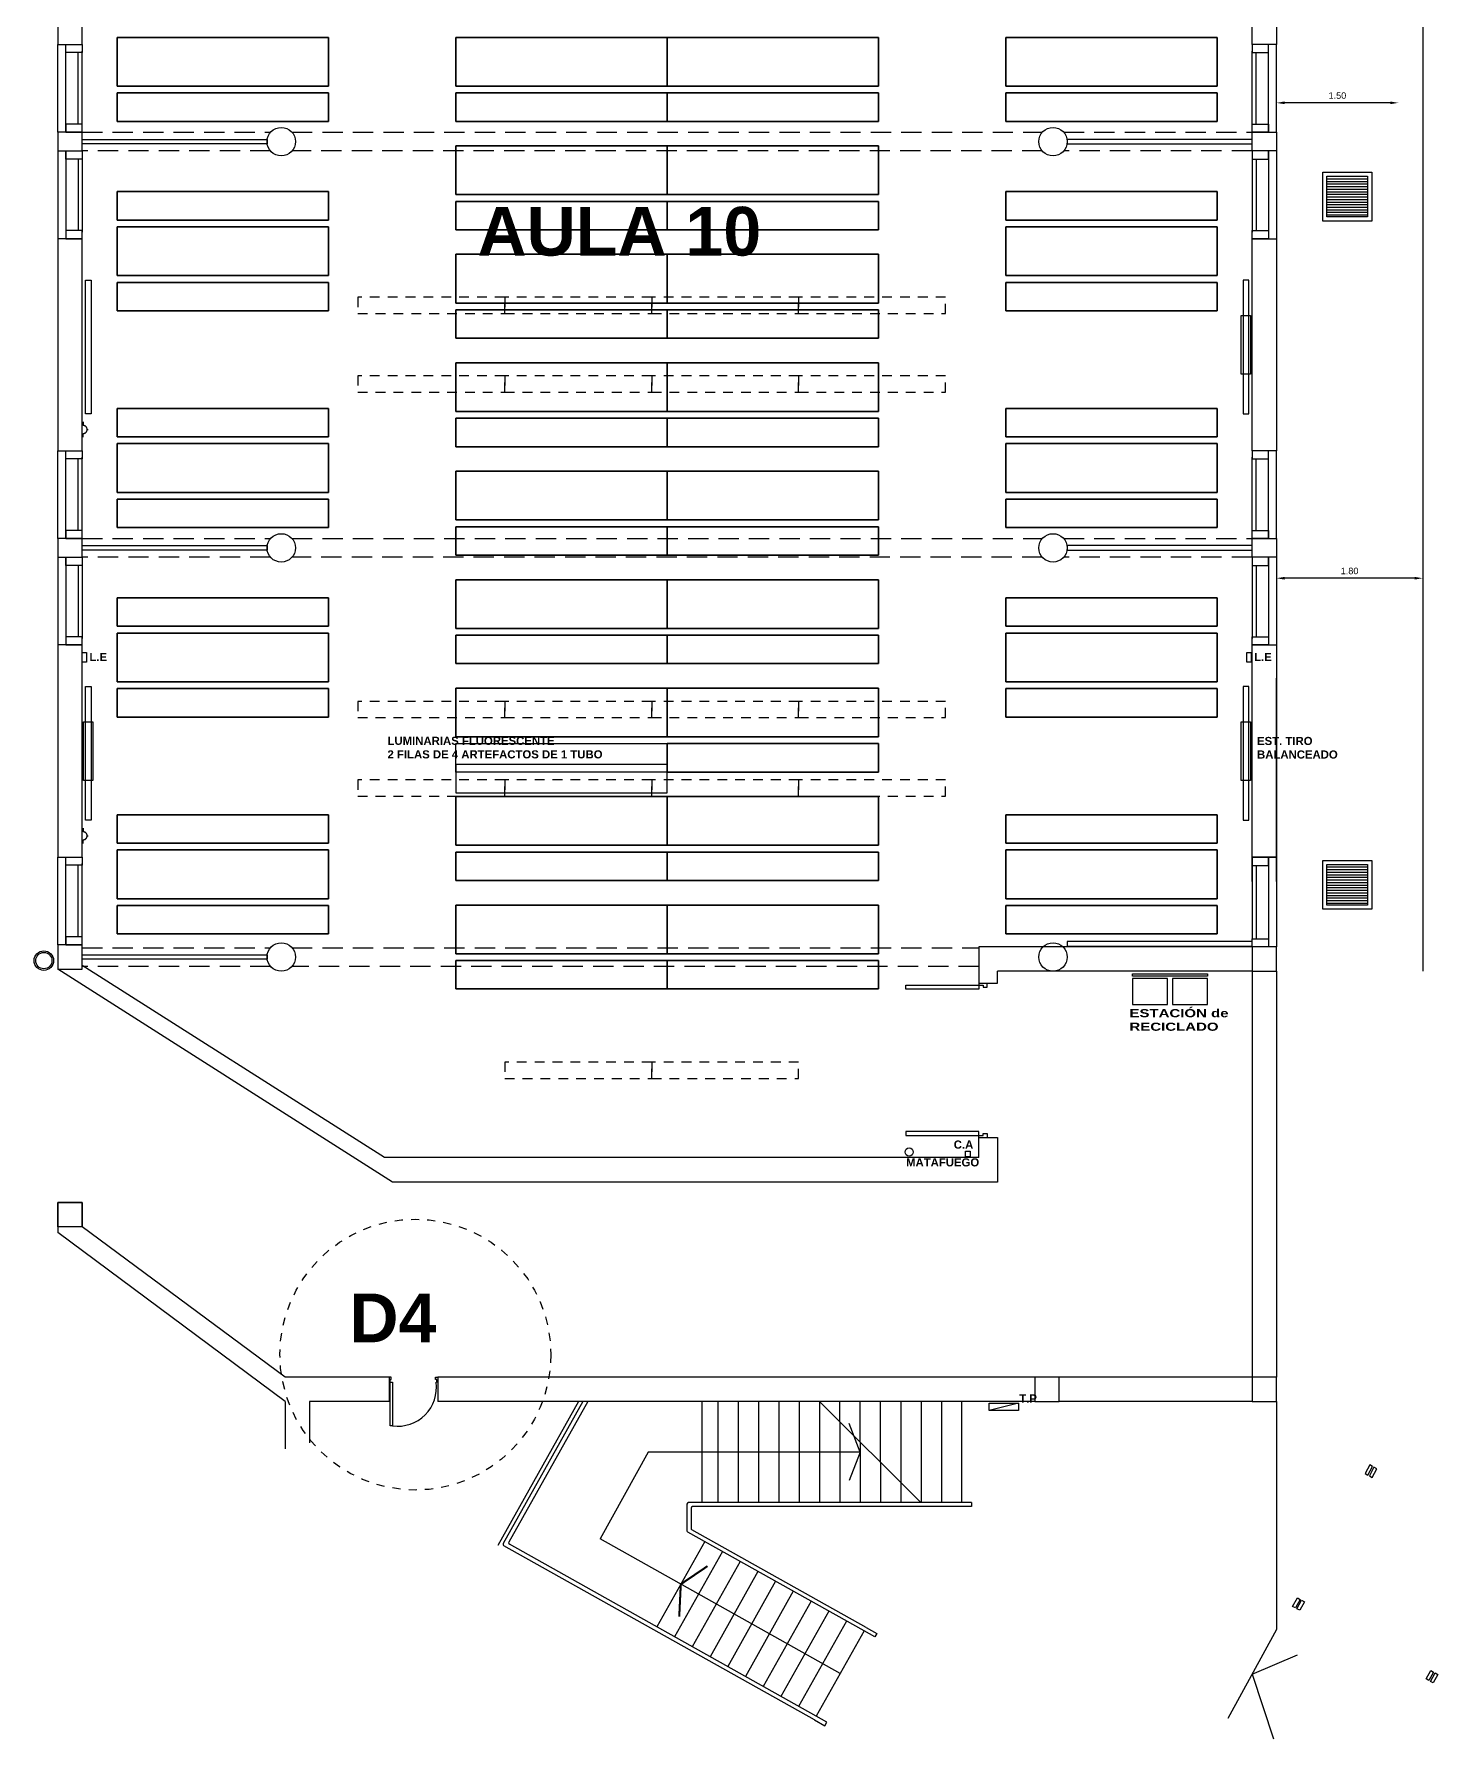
# Model space of a CAD drawing. Header units: millimetres. Extents: x 1842.4 to 1859.6, y 982.4 to 1014.6.
# Drawn here: x 1842.36 to 1859.64, y 982.37 to 1003.35 of the extents above; entities that cross this region are included whole.
import ezdxf

# ---------------------------------------------------------------- set-up
doc = ezdxf.new("R2010")
doc.units = ezdxf.units.MM
doc.linetypes.add('ACAD_ISO02W100', pattern=[15, 12, -3])
doc.linetypes.add('DASHED', pattern=[0.75, 0.5, -0.25])
for name, color, linetype in [('01', 1, 'Continuous'), ('1', 1, 'Continuous'), ('A-CARPINTERIAS PUERTAS', 2, 'Continuous'), ('A-CARPINTERIAS VENTANAS', 2, 'Continuous'), ('A-ESCALERAS', 6, 'Continuous'), ('A-MUROS', 5, 'Continuous'), ('A-PROYECCION', 3, 'DASHED'), ('BLOQUES', 1, 'Continuous'), ('dib - muro vista2', 2, 'Continuous'), ('dib - texto', 2, 'Continuous'), ('dib-carp vista 1', 1, 'Continuous'), ('dib-columnas', 6, 'Continuous'), ('dib-revoque', 14, 'Continuous'), ('E-COLUMNAS CILINDRICAS', 6, 'Continuous'), ('ESTRUCTURA', 6, 'Continuous'), ('ESTUFAS', 50, 'Continuous'), ('iluminacion LED', 10, 'Continuous'), ('IN dib', 1, 'Continuous'), ('LUZ EMERGENCIA', 2, 'Continuous'), ('matafuegos', 1, 'Continuous'), ('mobiliario aulas', 7, 'Continuous'), ('MUROS', 4, 'Continuous'), ('SOLADOS EXTERIORES', 8, 'Continuous'), ('T-LOCALES', 7, 'Continuous'), ('TABLERO PRINCIPAL', 1, 'Continuous'), ('tomas', 10, 'Continuous'), ('VISTA', 1, 'Continuous'), ('VISTA2', 2, 'Continuous')]:
    doc.layers.add(name, color=color, linetype=linetype)
doc.layers.add('SUPERFICIES', color=6, linetype='Continuous', plot=False)
doc.styles.add('ARIAL', font='swisseb.ttf', dxfattribs={"width": 1.32})
doc.styles.add('STYLE1', font='swisseb.ttf', dxfattribs={"width": 1.32})
doc.styles.add('STYLE2', font='arial.ttf')
doc.dimstyles.new('COTAS2', dxfattribs={"dimtxt": 0.2, "dimasz": 0.25, "dimexe": 0.2, "dimexo": 0.2, "dimgap": 0.12, "dimtad": 1, "dimzin": 0, "dimdsep": 46, "dimtxsty": 'STYLE2', "dimcen": 2.5, "dimse1": 1, "dimse2": 1, "dimclrd": 1, "dimclre": 1, "dimclrt": 2, "dimadec": 0, "dimazin": 0, "dimtfac": 1, "dimtdec": 4, "dimtofl": 0, "dimtmove": 1, "dimatfit": 3, "dimfxl": 1, "dimtolj": 1, "dimtzin": 0, "dimarcsym": 0})

# ---------------------------------------------------------------- blocks, each defined once
blk = doc.blocks.new('P90DOBLE')
at = {"color": 2}
for points in [[(-0.00254, 0.04826), (-0.00254, 0.04764), (-0.00127, 0.04764), (-0.00127, 0.047), (0, 0.047), (0, 0.04764), (0, 0.04764), (0, 0.04826)], [(-0.00254, 0), (-0.00254, 0.00062), (-0.00127, 0.00062), (-0.00127, 0.00126), (0, 0.00126), (0, 0.00062), (0, 0.00062), (0, 0)]]:
    blk.add_lwpolyline(points, dxfattribs=at)
at = {"color": 3}
for points in [[(-0.00254, 0.04764), (-0.00254, 0.04637), (-0.0254, 0.04637), (-0.0254, 0.04764)], [(-0.00254, 0.00062), (-0.00254, 0.00189), (-0.0254, 0.00189), (-0.0254, 0.00062)]]:
    blk.add_lwpolyline(points, close=True, dxfattribs=at)
blk = doc.blocks.new('*D146')
at = {"layer": '01', "color": 1, "lineweight": -2, "transparency": 16777216}
blk.add_line((-690.91, 221.43), (-692.21, 221.43), dxfattribs=at)
at = {"layer": '01', "color": 1, "transparency": 16777216}
for points in [[(-692.21, 221.447), (-692.21, 221.414), (-692.31, 221.43)], [(-690.91, 221.447), (-690.91, 221.414), (-690.81, 221.43)]]:
    blk.add_solid(points, dxfattribs=at)
at = {"layer": '01', "color": 2, "transparency": 16777216, "insert": (-691.56, 221.519), "char_height": 0.08, "attachment_point": 5, "style": 'STYLE2'}
blk.add_mtext('\\A1;1.50', dxfattribs=at)
blk = doc.blocks.new('*D147')
at = {"layer": '01', "color": 1, "lineweight": -2, "transparency": 16777216}
blk.add_line((-690.61, 215.58), (-692.21, 215.58), dxfattribs=at)
at = {"layer": '01', "color": 1, "transparency": 16777216}
for points in [[(-692.21, 215.596), (-692.21, 215.563), (-692.31, 215.58)], [(-690.61, 215.596), (-690.61, 215.563), (-690.51, 215.58)]]:
    blk.add_solid(points, dxfattribs=at)
at = {"layer": '01', "color": 2, "transparency": 16777216, "insert": (-691.41, 215.669), "char_height": 0.08, "attachment_point": 5, "style": 'STYLE2'}
blk.add_mtext('\\A1;1.80', dxfattribs=at)
blk = doc.blocks.new('aula10')
at = {"layer": 'IN dib', "ltscale": 0.1}
h = blk.add_hatch(dxfattribs=at)
h.set_pattern_fill('LINE,_O', color=256, scale=0.01, angle=180)
h.set_pattern_definition([(180, (-297.306374, -8.686763), (-4e-18, -0.03175), [])])
h.paths.add_polyline_path([(-691.688, 220.526), (-691.188, 220.526), (-691.188, 220.026), (-691.688, 220.026)])
h = blk.add_hatch(dxfattribs=at)
h.set_pattern_fill('LINE,_O', color=256, scale=0.01, angle=180)
h.set_pattern_definition([(180, (-297.306374, -17.155912), (-4e-18, -0.03175), [])])
h.paths.add_polyline_path([(-691.688, 212.057), (-691.188, 212.057), (-691.188, 211.557), (-691.688, 211.557)])
at = {"color": 2}
for points in [[(-703.233, 205.685), (-703.221, 205.685), (-703.221, 205.717), (-703.205, 205.717), (-703.205, 205.749), (-703.221, 205.749), (-703.221, 205.749), (-703.233, 205.749)], [(-702.633, 205.685), (-702.645, 205.685), (-702.645, 205.717), (-702.661, 205.717), (-702.661, 205.749), (-702.645, 205.749), (-702.645, 205.749), (-702.633, 205.749)]]:
    blk.add_lwpolyline(points, dxfattribs=at)
at = {"color": 3}
blk.add_lwpolyline([(-703.221, 205.685), (-703.189, 205.685), (-703.189, 205.149), (-703.221, 205.149)], close=True, dxfattribs=at)
at = {"layer": '1'}
blk.add_line((-690.51, 226.224), (-690.51, 221.215), dxfattribs=at)
blk.add_lwpolyline([(-693.16, 210.682), (-694.082, 210.682), (-694.082, 210.712), (-693.16, 210.712)], close=True, dxfattribs=at)
for points in [[(-693.652, 210.652), (-694.082, 210.652)], [(-694.082, 210.652), (-694.082, 210.332), (-693.652, 210.332), (-693.652, 210.652)], [(-693.16, 210.652), (-693.59, 210.652)], [(-693.59, 210.652), (-693.59, 210.332), (-693.16, 210.332), (-693.16, 210.652)]]:
    blk.add_lwpolyline(points, dxfattribs=at)
at = {"layer": 'A-CARPINTERIAS VENTANAS'}
for p, q in [((-707.31, 221.068), (-707.31, 222.148)), ((-707.21, 221.068), (-707.21, 222.068)), ((-707.06, 221.168), (-707.06, 222.048)), ((-707.01, 221.168), (-707.01, 222.068)), ((-692.61, 221.168), (-692.61, 222.068)), ((-692.56, 221.168), (-692.56, 222.048)), ((-692.41, 221.068), (-692.41, 222.068)), ((-692.31, 221.068), (-692.31, 222.148)), ((-707.31, 220.838), (-707.31, 219.758)), ((-707.21, 220.838), (-707.21, 219.838)), ((-707.06, 220.738), (-707.06, 219.858)), ((-707.01, 220.738), (-707.01, 219.838)), ((-692.61, 220.738), (-692.61, 219.838)), ((-692.56, 220.738), (-692.56, 219.858)), ((-692.41, 220.838), (-692.41, 219.838)), ((-692.31, 220.838), (-692.31, 219.758)), ((-707.31, 216.068), (-707.31, 217.148)), ((-707.21, 216.068), (-707.21, 217.068)), ((-707.06, 216.168), (-707.06, 217.048)), ((-707.01, 216.168), (-707.01, 217.068)), ((-692.61, 216.168), (-692.61, 217.068)), ((-692.56, 216.168), (-692.56, 217.048)), ((-692.41, 216.068), (-692.41, 217.068)), ((-692.31, 216.068), (-692.31, 217.148)), ((-707.31, 215.838), (-707.31, 214.758)), ((-707.21, 215.838), (-707.21, 214.838)), ((-707.06, 215.738), (-707.06, 214.858)), ((-707.01, 215.738), (-707.01, 214.838)), ((-692.61, 215.738), (-692.61, 214.838)), ((-692.56, 215.738), (-692.56, 214.858)), ((-692.41, 215.838), (-692.41, 214.838)), ((-692.31, 215.838), (-692.31, 214.758)), ((-707.31, 211.068), (-707.31, 212.148)), ((-692.41, 212.143), (-692.41, 211.143)), ((-692.31, 212.143), (-692.31, 211.043)), ((-707.21, 211.068), (-707.21, 212.068)), ((-707.06, 211.168), (-707.06, 212.048)), ((-707.01, 211.168), (-707.01, 212.068)), ((-692.61, 212.043), (-692.61, 211.143)), ((-692.56, 212.043), (-692.56, 211.143))]:
    blk.add_line(p, q, dxfattribs=at)
for points in [[(-707.01, 222.148), (-707.01, 222.048), (-707.21, 222.048), (-707.21, 222.148)], [(-692.61, 222.148), (-692.61, 222.048), (-692.41, 222.048), (-692.41, 222.148)], [(-707.01, 221.068), (-707.01, 221.168), (-707.21, 221.168), (-707.21, 221.068)], [(-692.61, 221.068), (-692.61, 221.168), (-692.41, 221.168), (-692.41, 221.068)], [(-707.01, 220.838), (-707.01, 220.738), (-707.21, 220.738), (-707.21, 220.838)], [(-692.61, 220.838), (-692.61, 220.738), (-692.41, 220.738), (-692.41, 220.838)], [(-707.01, 219.758), (-707.01, 219.858), (-707.21, 219.858), (-707.21, 219.758)], [(-692.61, 219.758), (-692.61, 219.858), (-692.41, 219.858), (-692.41, 219.758)], [(-707.01, 217.148), (-707.01, 217.048), (-707.21, 217.048), (-707.21, 217.148)], [(-692.61, 217.148), (-692.61, 217.048), (-692.41, 217.048), (-692.41, 217.148)], [(-707.01, 216.068), (-707.01, 216.168), (-707.21, 216.168), (-707.21, 216.068)], [(-692.61, 216.068), (-692.61, 216.168), (-692.41, 216.168), (-692.41, 216.068)], [(-707.01, 215.838), (-707.01, 215.738), (-707.21, 215.738), (-707.21, 215.838)], [(-692.61, 215.838), (-692.61, 215.738), (-692.41, 215.738), (-692.41, 215.838)], [(-707.01, 214.758), (-707.01, 214.858), (-707.21, 214.858), (-707.21, 214.758)], [(-692.61, 214.758), (-692.61, 214.858), (-692.41, 214.858), (-692.41, 214.758)], [(-707.01, 212.148), (-707.01, 212.048), (-707.21, 212.048), (-707.21, 212.148)], [(-692.61, 212.143), (-692.61, 212.043), (-692.41, 212.043), (-692.41, 212.143)], [(-707.01, 211.068), (-707.01, 211.168), (-707.21, 211.168), (-707.21, 211.068)], [(-692.61, 211.043), (-692.61, 211.143), (-692.41, 211.143), (-692.41, 211.043)]]:
    blk.add_lwpolyline(points, close=True, dxfattribs=at)
at = {"layer": 'A-ESCALERAS'}
for p, q in [((-699.385, 205.449), (-699.385, 204.204)), ((-699.185, 205.449), (-699.185, 204.204)), ((-698.935, 205.449), (-698.935, 204.204)), ((-698.685, 205.449), (-698.685, 204.204)), ((-698.435, 205.449), (-698.435, 204.204)), ((-698.185, 205.449), (-698.185, 204.204)), ((-697.935, 205.449), (-697.935, 204.204)), ((-696.689, 204.204), (-697.935, 205.449)), ((-697.685, 205.199), (-697.685, 205.449)), ((-697.435, 204.949), (-697.435, 205.449)), ((-697.185, 204.699), (-697.185, 205.449)), ((-696.935, 205.449), (-696.935, 204.449)), ((-696.685, 205.449), (-696.685, 204.204)), ((-696.435, 205.449), (-696.435, 204.204)), ((-696.185, 205.449), (-696.185, 204.204)), ((-697.685, 205.199), (-697.685, 204.204)), ((-700.042, 204.826), (-700.636, 203.756)), ((-697.435, 204.826), (-700.042, 204.826)), ((-697.435, 204.949), (-697.435, 204.204)), ((-697.185, 204.699), (-697.185, 204.204)), ((-697.679, 202.099), (-700.636, 203.756)), ((-699.348, 203.724), (-699.936, 202.674)), ((-699.13, 203.602), (-699.718, 202.552)), ((-698.912, 203.48), (-699.5, 202.429)), ((-698.912, 203.48), (-699.5, 202.429)), ((-698.694, 203.357), (-699.282, 202.307)), ((-698.476, 203.235), (-699.064, 202.185)), ((-698.257, 203.113), (-698.846, 202.063)), ((-698.039, 202.991), (-698.628, 201.941)), ((-697.821, 202.868), (-698.41, 201.818)), ((-697.603, 202.746), (-698.192, 201.696)), ((-697.385, 202.624), (-697.974, 201.574))]:
    blk.add_line(p, q, dxfattribs=at)
for points in [[(-697.435, 204.826), (-697.569, 205.176)], [(-697.435, 204.826), (-697.569, 204.476)]]:
    blk.add_lwpolyline(points, dxfattribs=at)
at = {"layer": 'A-ESCALERAS', "const_width": 0.025}
for points in [[(-699.642, 203.199), (-699.313, 203.422)], [(-699.642, 203.199), (-699.661, 202.801)]]:
    blk.add_lwpolyline(points, dxfattribs=at)
at = {"layer": 'A-MUROS'}
for p, q in [((-692.61, 211.849), (-692.61, 214.349)), ((-692.31, 211.849), (-692.31, 214.349)), ((-707.01, 207.898), (-707.31, 207.898)), ((-707.31, 207.898), (-707.31, 207.526)), ((-707.01, 207.598), (-707.01, 207.898)), ((-704.511, 205.449), (-707.31, 207.526)), ((-704.511, 205.749), (-707.01, 207.598)), ((-703.233, 205.749), (-704.511, 205.749)), ((-695.285, 205.749), (-702.633, 205.749)), ((-704.511, 205.449), (-704.511, 204.865)), ((-703.233, 205.449), (-704.211, 205.449)), ((-704.211, 205.449), (-704.211, 204.939)), ((-695.285, 205.449), (-702.633, 205.449))]:
    blk.add_line(p, q, dxfattribs=at)
blk.add_lwpolyline([(-707.01, 207.598), (-707.31, 207.598), (-707.31, 207.898), (-707.01, 207.898)], close=True, dxfattribs=at)
for points in [[(-703.233, 205.749), (-703.233, 205.449)], [(-702.633, 205.749), (-702.633, 205.449)]]:
    blk.add_lwpolyline(points, dxfattribs=at)
at = {"layer": 'A-PROYECCION', "ltscale": 0.04}
blk.add_circle((-702.909, 206.025), 1.667, dxfattribs=at)
at = {"layer": 'BLOQUES'}
blk.add_arc((-703.127, 205.622), 0.478, 262.5014, 7.6335, dxfattribs=at)
at = {"layer": 'dib - muro vista2'}
for points in [[(-691.219, 204.561), (-691.184, 204.542), (-691.127, 204.648), (-691.162, 204.667)], [(-691.166, 204.533), (-691.131, 204.514), (-691.074, 204.62), (-691.11, 204.638)], [(-692.053, 203.032), (-692.018, 203.012), (-692.076, 202.907), (-692.111, 202.927)], [(-692, 203.003), (-691.965, 202.983), (-692.023, 202.878), (-692.058, 202.898)], [(-690.41, 202.138), (-690.375, 202.118), (-690.434, 202.013), (-690.469, 202.033)], [(-690.41, 202.138), (-690.375, 202.118), (-690.434, 202.013), (-690.469, 202.033)], [(-690.358, 202.109), (-690.323, 202.089), (-690.381, 201.984), (-690.416, 202.004)], [(-690.358, 202.109), (-690.323, 202.089), (-690.381, 201.984), (-690.416, 202.004)]]:
    blk.add_lwpolyline(points, close=True, dxfattribs=at)
at = {"layer": 'dib-carp vista 1'}
for p, q in [((-692.61, 210.743), (-692.61, 205.749)), ((-692.31, 210.743), (-692.31, 205.749)), ((-692.61, 205.749), (-694.985, 205.749)), ((-692.61, 205.449), (-694.985, 205.449))]:
    blk.add_line(p, q, dxfattribs=at)
at = {"layer": 'dib-columnas'}
blk.add_circle((-707.482, 210.874), 0.1, dxfattribs=at)
blk.add_circle((-707.482, 210.874), 0.1, dxfattribs=at)
at = {"layer": 'dib-revoque'}
blk.add_circle((-707.482, 210.874), 0.12, dxfattribs=at)
blk.add_circle((-707.482, 210.874), 0.12, dxfattribs=at)
at = {"layer": 'E-COLUMNAS CILINDRICAS'}
for centre in [(-704.56, 220.953), (-695.06, 220.953), (-704.56, 215.953), (-695.06, 215.953), (-704.56, 210.918), (-695.06, 210.918)]:
    blk.add_circle(centre, 0.175, dxfattribs=at)
at = {"layer": 'ESTRUCTURA'}
for points in [[(-692.61, 210.743), (-692.31, 210.743), (-692.31, 211.043), (-692.61, 211.043)], [(-695.285, 205.449), (-694.985, 205.449), (-694.985, 205.749), (-695.285, 205.749)], [(-692.61, 205.449), (-692.31, 205.449), (-692.31, 205.749), (-692.61, 205.749)]]:
    blk.add_lwpolyline(points, close=True, dxfattribs=at)
at = {"layer": 'ESTUFAS', "linetype": 'ACAD_ISO02W100'}
for points in [[(-692.631, 218.814), (-692.631, 218.092), (-692.746, 218.092), (-692.746, 218.814)], [(-706.878, 213.814), (-706.878, 213.092), (-706.993, 213.092), (-706.993, 213.814)], [(-692.631, 213.814), (-692.631, 213.092), (-692.746, 213.092), (-692.746, 213.814)]]:
    blk.add_lwpolyline(points, close=True, dxfattribs=at)
at = {"layer": 'iluminacion LED', "linetype": 'ACAD_ISO02W100', "ltscale": 0.01}
for points in [[(-701.809, 218.837), (-701.809, 219.037), (-703.618, 219.037), (-703.618, 218.837)], [(-700, 218.837), (-700, 219.037), (-701.809, 219.037), (-701.809, 218.837)], [(-698.192, 218.837), (-698.192, 219.037), (-700, 219.037), (-700, 218.837)], [(-696.383, 218.837), (-696.383, 219.037), (-698.192, 219.037), (-698.192, 218.837)], [(-701.809, 217.87), (-701.809, 218.07), (-703.618, 218.07), (-703.618, 217.87)], [(-700, 217.87), (-700, 218.07), (-701.809, 218.07), (-701.809, 217.87)], [(-698.192, 217.87), (-698.192, 218.07), (-700, 218.07), (-700, 217.87)], [(-696.383, 217.87), (-696.383, 218.07), (-698.192, 218.07), (-698.192, 217.87)], [(-701.809, 213.864), (-701.809, 214.064), (-703.618, 214.064), (-703.618, 213.864)], [(-700, 213.864), (-700, 214.064), (-701.809, 214.064), (-701.809, 213.864)], [(-698.192, 213.864), (-698.192, 214.064), (-700, 214.064), (-700, 213.864)], [(-696.383, 213.864), (-696.383, 214.064), (-698.192, 214.064), (-698.192, 213.864)], [(-701.809, 212.897), (-701.809, 213.097), (-703.618, 213.097), (-703.618, 212.897)], [(-700, 212.897), (-700, 213.097), (-701.809, 213.097), (-701.809, 212.897)], [(-698.192, 212.897), (-698.192, 213.097), (-700, 213.097), (-700, 212.897)], [(-696.383, 212.897), (-696.383, 213.097), (-698.192, 213.097), (-698.192, 212.897)], [(-700, 209.423), (-700, 209.623), (-701.809, 209.623), (-701.809, 209.423)], [(-698.192, 209.423), (-698.192, 209.623), (-700, 209.623), (-700, 209.423)]]:
    blk.add_lwpolyline(points, close=True, dxfattribs=at)
at = {"layer": 'IN dib', "ltscale": 0.1}
for points in [[(-691.738, 220.576), (-691.138, 220.576), (-691.138, 219.976), (-691.738, 219.976)], [(-691.688, 220.526), (-691.188, 220.526), (-691.188, 220.026), (-691.688, 220.026)], [(-691.738, 212.107), (-691.138, 212.107), (-691.138, 211.507), (-691.738, 211.507)], [(-691.688, 212.057), (-691.188, 212.057), (-691.188, 211.557), (-691.688, 211.557)]]:
    blk.add_lwpolyline(points, close=True, dxfattribs=at)
at = {"layer": 'LUZ EMERGENCIA'}
for points in [[(-706.956, 214.665), (-706.956, 214.548), (-707.01, 214.548), (-707.01, 214.665)], [(-692.62, 214.665), (-692.62, 214.548), (-692.674, 214.548), (-692.674, 214.665)]]:
    blk.add_lwpolyline(points, close=True, dxfattribs=at)
at = {"layer": 'matafuegos'}
blk.add_circle((-696.831, 208.518), 0.0511, dxfattribs=at)
at = {"layer": 'mobiliario aulas', "linetype": 'ACAD_ISO02W100'}
for points in [[(-706.578, 221.636), (-706.578, 222.236), (-703.978, 222.236), (-703.978, 221.636), (-706.578, 221.636)], [(-703.978, 221.636), (-703.978, 222.236), (-706.578, 222.236), (-706.578, 221.636), (-703.978, 221.636)], [(-702.41, 221.636), (-702.41, 222.236), (-699.81, 222.236), (-699.81, 221.636), (-702.41, 221.636)], [(-699.81, 221.636), (-699.81, 222.236), (-702.41, 222.236), (-702.41, 221.636), (-699.81, 221.636)], [(-699.81, 221.636), (-699.81, 222.236), (-697.21, 222.236), (-697.21, 221.636), (-699.81, 221.636)], [(-697.21, 221.636), (-697.21, 222.236), (-699.81, 222.236), (-699.81, 221.636), (-697.21, 221.636)], [(-693.041, 221.636), (-693.041, 222.236), (-695.641, 222.236), (-695.641, 221.636), (-693.041, 221.636)], [(-695.641, 221.636), (-695.641, 222.236), (-693.041, 222.236), (-693.041, 221.636), (-695.641, 221.636)], [(-706.578, 221.552), (-706.578, 221.202), (-703.978, 221.202), (-703.978, 221.552), (-706.578, 221.552)], [(-703.978, 221.552), (-703.978, 221.202), (-706.578, 221.202), (-706.578, 221.552), (-703.978, 221.552)], [(-702.41, 221.552), (-702.41, 221.202), (-699.81, 221.202), (-699.81, 221.552), (-702.41, 221.552)], [(-699.81, 221.552), (-699.81, 221.202), (-702.41, 221.202), (-702.41, 221.552), (-699.81, 221.552)], [(-699.81, 221.552), (-699.81, 221.202), (-697.21, 221.202), (-697.21, 221.552), (-699.81, 221.552)], [(-697.21, 221.552), (-697.21, 221.202), (-699.81, 221.202), (-699.81, 221.552), (-697.21, 221.552)], [(-693.041, 221.552), (-693.041, 221.202), (-695.641, 221.202), (-695.641, 221.552), (-693.041, 221.552)], [(-695.641, 221.552), (-695.641, 221.202), (-693.041, 221.202), (-693.041, 221.552), (-695.641, 221.552)], [(-702.41, 220.301), (-702.41, 220.901), (-699.81, 220.901), (-699.81, 220.301), (-702.41, 220.301)], [(-699.81, 220.301), (-699.81, 220.901), (-702.41, 220.901), (-702.41, 220.301), (-699.81, 220.301)], [(-699.81, 220.301), (-699.81, 220.901), (-697.21, 220.901), (-697.21, 220.301), (-699.81, 220.301)], [(-697.21, 220.301), (-697.21, 220.901), (-699.81, 220.901), (-699.81, 220.301), (-697.21, 220.301)], [(-706.578, 219.988), (-706.578, 220.338), (-703.978, 220.338), (-703.978, 219.988), (-706.578, 219.988)], [(-703.978, 219.988), (-703.978, 220.338), (-706.578, 220.338), (-706.578, 219.988), (-703.978, 219.988)], [(-693.041, 219.988), (-693.041, 220.338), (-695.641, 220.338), (-695.641, 219.988), (-693.041, 219.988)], [(-695.641, 219.988), (-695.641, 220.338), (-693.041, 220.338), (-693.041, 219.988), (-695.641, 219.988)], [(-702.41, 220.217), (-702.41, 219.867), (-699.81, 219.867), (-699.81, 220.217), (-702.41, 220.217)], [(-699.81, 220.217), (-699.81, 219.867), (-702.41, 219.867), (-702.41, 220.217), (-699.81, 220.217)], [(-699.81, 220.217), (-699.81, 219.867), (-697.21, 219.867), (-697.21, 220.217), (-699.81, 220.217)], [(-697.21, 220.217), (-697.21, 219.867), (-699.81, 219.867), (-699.81, 220.217), (-697.21, 220.217)], [(-706.578, 219.305), (-706.578, 219.905), (-703.978, 219.905), (-703.978, 219.305), (-706.578, 219.305)], [(-703.978, 219.305), (-703.978, 219.905), (-706.578, 219.905), (-706.578, 219.305), (-703.978, 219.305)], [(-693.041, 219.305), (-693.041, 219.905), (-695.641, 219.905), (-695.641, 219.305), (-693.041, 219.305)], [(-695.641, 219.305), (-695.641, 219.905), (-693.041, 219.905), (-693.041, 219.305), (-695.641, 219.305)], [(-702.41, 218.966), (-702.41, 219.566), (-699.81, 219.566), (-699.81, 218.966), (-702.41, 218.966)], [(-699.81, 218.966), (-699.81, 219.566), (-702.41, 219.566), (-702.41, 218.966), (-699.81, 218.966)], [(-699.81, 218.966), (-699.81, 219.566), (-697.21, 219.566), (-697.21, 218.966), (-699.81, 218.966)], [(-697.21, 218.966), (-697.21, 219.566), (-699.81, 219.566), (-699.81, 218.966), (-697.21, 218.966)], [(-706.578, 219.221), (-706.578, 218.871), (-703.978, 218.871), (-703.978, 219.221), (-706.578, 219.221)], [(-703.978, 219.221), (-703.978, 218.871), (-706.578, 218.871), (-706.578, 219.221), (-703.978, 219.221)], [(-693.041, 219.221), (-693.041, 218.871), (-695.641, 218.871), (-695.641, 219.221), (-693.041, 219.221)], [(-695.641, 219.221), (-695.641, 218.871), (-693.041, 218.871), (-693.041, 219.221), (-695.641, 219.221)], [(-702.41, 218.883), (-702.41, 218.533), (-699.81, 218.533), (-699.81, 218.883), (-702.41, 218.883)], [(-699.81, 218.883), (-699.81, 218.533), (-702.41, 218.533), (-702.41, 218.883), (-699.81, 218.883)], [(-699.81, 218.883), (-699.81, 218.533), (-697.21, 218.533), (-697.21, 218.883), (-699.81, 218.883)], [(-697.21, 218.883), (-697.21, 218.533), (-699.81, 218.533), (-699.81, 218.883), (-697.21, 218.883)], [(-702.41, 217.632), (-702.41, 218.232), (-699.81, 218.232), (-699.81, 217.632), (-702.41, 217.632)], [(-699.81, 217.632), (-699.81, 218.232), (-702.41, 218.232), (-702.41, 217.632), (-699.81, 217.632)], [(-699.81, 217.632), (-699.81, 218.232), (-697.21, 218.232), (-697.21, 217.632), (-699.81, 217.632)], [(-697.21, 217.632), (-697.21, 218.232), (-699.81, 218.232), (-699.81, 217.632), (-697.21, 217.632)], [(-706.578, 217.319), (-706.578, 217.669), (-703.978, 217.669), (-703.978, 217.319), (-706.578, 217.319)], [(-703.978, 217.319), (-703.978, 217.669), (-706.578, 217.669), (-706.578, 217.319), (-703.978, 217.319)], [(-693.041, 217.319), (-693.041, 217.669), (-695.641, 217.669), (-695.641, 217.319), (-693.041, 217.319)], [(-695.641, 217.319), (-695.641, 217.669), (-693.041, 217.669), (-693.041, 217.319), (-695.641, 217.319)], [(-702.41, 217.548), (-702.41, 217.198), (-699.81, 217.198), (-699.81, 217.548), (-702.41, 217.548)], [(-699.81, 217.548), (-699.81, 217.198), (-702.41, 217.198), (-702.41, 217.548), (-699.81, 217.548)], [(-699.81, 217.548), (-699.81, 217.198), (-697.21, 217.198), (-697.21, 217.548), (-699.81, 217.548)], [(-697.21, 217.548), (-697.21, 217.198), (-699.81, 217.198), (-699.81, 217.548), (-697.21, 217.548)], [(-706.578, 216.636), (-706.578, 217.236), (-703.978, 217.236), (-703.978, 216.636), (-706.578, 216.636)], [(-703.978, 216.636), (-703.978, 217.236), (-706.578, 217.236), (-706.578, 216.636), (-703.978, 216.636)], [(-693.041, 216.636), (-693.041, 217.236), (-695.641, 217.236), (-695.641, 216.636), (-693.041, 216.636)], [(-695.641, 216.636), (-695.641, 217.236), (-693.041, 217.236), (-693.041, 216.636), (-695.641, 216.636)], [(-702.41, 216.297), (-702.41, 216.897), (-699.81, 216.897), (-699.81, 216.297), (-702.41, 216.297)], [(-699.81, 216.297), (-699.81, 216.897), (-702.41, 216.897), (-702.41, 216.297), (-699.81, 216.297)], [(-699.81, 216.297), (-699.81, 216.897), (-697.21, 216.897), (-697.21, 216.297), (-699.81, 216.297)], [(-697.21, 216.297), (-697.21, 216.897), (-699.81, 216.897), (-699.81, 216.297), (-697.21, 216.297)], [(-706.578, 216.552), (-706.578, 216.202), (-703.978, 216.202), (-703.978, 216.552), (-706.578, 216.552)], [(-703.978, 216.552), (-703.978, 216.202), (-706.578, 216.202), (-706.578, 216.552), (-703.978, 216.552)], [(-693.041, 216.552), (-693.041, 216.202), (-695.641, 216.202), (-695.641, 216.552), (-693.041, 216.552)], [(-695.641, 216.552), (-695.641, 216.202), (-693.041, 216.202), (-693.041, 216.552), (-695.641, 216.552)], [(-702.41, 216.213), (-702.41, 215.863), (-699.81, 215.863), (-699.81, 216.213), (-702.41, 216.213)], [(-699.81, 216.213), (-699.81, 215.863), (-702.41, 215.863), (-702.41, 216.213), (-699.81, 216.213)], [(-699.81, 216.213), (-699.81, 215.863), (-697.21, 215.863), (-697.21, 216.213), (-699.81, 216.213)], [(-697.21, 216.213), (-697.21, 215.863), (-699.81, 215.863), (-699.81, 216.213), (-697.21, 216.213)], [(-702.41, 214.962), (-702.41, 215.562), (-699.81, 215.562), (-699.81, 214.962), (-702.41, 214.962)], [(-699.81, 214.962), (-699.81, 215.562), (-702.41, 215.562), (-702.41, 214.962), (-699.81, 214.962)], [(-699.81, 214.962), (-699.81, 215.562), (-697.21, 215.562), (-697.21, 214.962), (-699.81, 214.962)], [(-697.21, 214.962), (-697.21, 215.562), (-699.81, 215.562), (-699.81, 214.962), (-697.21, 214.962)], [(-706.578, 214.988), (-706.578, 215.338), (-703.978, 215.338), (-703.978, 214.988), (-706.578, 214.988)], [(-703.978, 214.988), (-703.978, 215.338), (-706.578, 215.338), (-706.578, 214.988), (-703.978, 214.988)], [(-693.041, 214.988), (-693.041, 215.338), (-695.641, 215.338), (-695.641, 214.988), (-693.041, 214.988)], [(-695.641, 214.988), (-695.641, 215.338), (-693.041, 215.338), (-693.041, 214.988), (-695.641, 214.988)], [(-706.578, 214.305), (-706.578, 214.905), (-703.978, 214.905), (-703.978, 214.305), (-706.578, 214.305)], [(-703.978, 214.305), (-703.978, 214.905), (-706.578, 214.905), (-706.578, 214.305), (-703.978, 214.305)], [(-702.41, 214.879), (-702.41, 214.529), (-699.81, 214.529), (-699.81, 214.879), (-702.41, 214.879)], [(-699.81, 214.879), (-699.81, 214.529), (-702.41, 214.529), (-702.41, 214.879), (-699.81, 214.879)], [(-699.81, 214.879), (-699.81, 214.529), (-697.21, 214.529), (-697.21, 214.879), (-699.81, 214.879)], [(-697.21, 214.879), (-697.21, 214.529), (-699.81, 214.529), (-699.81, 214.879), (-697.21, 214.879)], [(-693.041, 214.305), (-693.041, 214.905), (-695.641, 214.905), (-695.641, 214.305), (-693.041, 214.305)], [(-695.641, 214.305), (-695.641, 214.905), (-693.041, 214.905), (-693.041, 214.305), (-695.641, 214.305)], [(-706.578, 214.221), (-706.578, 213.871), (-703.978, 213.871), (-703.978, 214.221), (-706.578, 214.221)], [(-703.978, 214.221), (-703.978, 213.871), (-706.578, 213.871), (-706.578, 214.221), (-703.978, 214.221)], [(-702.41, 213.627), (-702.41, 214.227), (-699.81, 214.227), (-699.81, 213.627), (-702.41, 213.627)], [(-699.81, 213.627), (-699.81, 214.227), (-702.41, 214.227), (-702.41, 213.627), (-699.81, 213.627)], [(-699.81, 213.627), (-699.81, 214.227), (-697.21, 214.227), (-697.21, 213.627), (-699.81, 213.627)], [(-697.21, 213.627), (-697.21, 214.227), (-699.81, 214.227), (-699.81, 213.627), (-697.21, 213.627)], [(-693.041, 214.221), (-693.041, 213.871), (-695.641, 213.871), (-695.641, 214.221), (-693.041, 214.221)], [(-695.641, 214.221), (-695.641, 213.871), (-693.041, 213.871), (-693.041, 214.221), (-695.641, 214.221)], [(-699.81, 213.544), (-699.81, 213.194), (-702.41, 213.194), (-702.41, 213.544), (-699.81, 213.544)], [(-699.81, 213.544), (-699.81, 213.194), (-697.21, 213.194), (-697.21, 213.544), (-699.81, 213.544)], [(-697.21, 213.544), (-697.21, 213.194), (-699.81, 213.194), (-699.81, 213.544), (-697.21, 213.544)], [(-702.41, 213.288), (-702.41, 212.938), (-699.81, 212.938), (-699.81, 213.288), (-702.41, 213.288)], [(-702.41, 212.293), (-702.41, 212.893), (-699.81, 212.893), (-699.81, 212.293), (-702.41, 212.293)], [(-699.81, 212.293), (-699.81, 212.893), (-702.41, 212.893), (-702.41, 212.293), (-699.81, 212.293)], [(-699.81, 212.293), (-699.81, 212.893), (-697.21, 212.893), (-697.21, 212.293), (-699.81, 212.293)], [(-697.21, 212.293), (-697.21, 212.893), (-699.81, 212.893), (-699.81, 212.293), (-697.21, 212.293)], [(-706.578, 212.319), (-706.578, 212.669), (-703.978, 212.669), (-703.978, 212.319), (-706.578, 212.319)], [(-703.978, 212.319), (-703.978, 212.669), (-706.578, 212.669), (-706.578, 212.319), (-703.978, 212.319)], [(-693.041, 212.319), (-693.041, 212.669), (-695.641, 212.669), (-695.641, 212.319), (-693.041, 212.319)], [(-695.641, 212.319), (-695.641, 212.669), (-693.041, 212.669), (-693.041, 212.319), (-695.641, 212.319)], [(-706.578, 211.636), (-706.578, 212.236), (-703.978, 212.236), (-703.978, 211.636), (-706.578, 211.636)], [(-703.978, 211.636), (-703.978, 212.236), (-706.578, 212.236), (-706.578, 211.636), (-703.978, 211.636)], [(-702.41, 212.209), (-702.41, 211.859), (-699.81, 211.859), (-699.81, 212.209), (-702.41, 212.209)], [(-699.81, 212.209), (-699.81, 211.859), (-702.41, 211.859), (-702.41, 212.209), (-699.81, 212.209)], [(-699.81, 212.209), (-699.81, 211.859), (-697.21, 211.859), (-697.21, 212.209), (-699.81, 212.209)], [(-697.21, 212.209), (-697.21, 211.859), (-699.81, 211.859), (-699.81, 212.209), (-697.21, 212.209)], [(-693.041, 211.636), (-693.041, 212.236), (-695.641, 212.236), (-695.641, 211.636), (-693.041, 211.636)], [(-695.641, 211.636), (-695.641, 212.236), (-693.041, 212.236), (-693.041, 211.636), (-695.641, 211.636)], [(-706.578, 211.552), (-706.578, 211.202), (-703.978, 211.202), (-703.978, 211.552), (-706.578, 211.552)], [(-703.978, 211.552), (-703.978, 211.202), (-706.578, 211.202), (-706.578, 211.552), (-703.978, 211.552)], [(-702.41, 210.958), (-702.41, 211.558), (-699.81, 211.558), (-699.81, 210.958), (-702.41, 210.958)], [(-699.81, 210.958), (-699.81, 211.558), (-702.41, 211.558), (-702.41, 210.958), (-699.81, 210.958)], [(-699.81, 210.958), (-699.81, 211.558), (-697.21, 211.558), (-697.21, 210.958), (-699.81, 210.958)], [(-697.21, 210.958), (-697.21, 211.558), (-699.81, 211.558), (-699.81, 210.958), (-697.21, 210.958)], [(-693.041, 211.552), (-693.041, 211.202), (-695.641, 211.202), (-695.641, 211.552), (-693.041, 211.552)], [(-695.641, 211.552), (-695.641, 211.202), (-693.041, 211.202), (-693.041, 211.552), (-695.641, 211.552)], [(-702.41, 210.875), (-702.41, 210.525), (-699.81, 210.525), (-699.81, 210.875), (-702.41, 210.875)], [(-699.81, 210.875), (-699.81, 210.525), (-702.41, 210.525), (-702.41, 210.875), (-699.81, 210.875)], [(-699.81, 210.875), (-699.81, 210.525), (-697.21, 210.525), (-697.21, 210.875), (-699.81, 210.875)], [(-697.21, 210.875), (-697.21, 210.525), (-699.81, 210.525), (-699.81, 210.875), (-697.21, 210.875)]]:
    blk.add_lwpolyline(points, dxfattribs=at)
at = {"layer": 'mobiliario aulas'}
for points in [[(-704.735, 220.926), (-707.01, 220.926), (-707.01, 220.981), (-704.735, 220.981)], [(-694.885, 220.926), (-692.609, 220.926), (-692.609, 220.981), (-694.885, 220.981)], [(-706.968, 219.248), (-706.899, 219.248), (-706.899, 217.604), (-706.968, 217.604)], [(-692.652, 219.248), (-692.721, 219.248), (-692.721, 217.604), (-692.652, 217.604)], [(-704.735, 215.926), (-707.01, 215.926), (-707.01, 215.981), (-704.735, 215.981)], [(-694.885, 215.926), (-692.609, 215.926), (-692.609, 215.981), (-694.885, 215.981)], [(-706.968, 214.248), (-706.899, 214.248), (-706.899, 212.604), (-706.968, 212.604)], [(-692.652, 214.248), (-692.721, 214.248), (-692.721, 212.604), (-692.652, 212.604)], [(-694.885, 211.052), (-692.609, 211.052), (-692.609, 211.107), (-694.885, 211.107)], [(-704.735, 210.891), (-707.01, 210.891), (-707.01, 210.946), (-704.735, 210.946)]]:
    blk.add_lwpolyline(points, close=True, dxfattribs=at)
at = {"layer": 'MUROS'}
blk.add_line((-692.31, 212.143), (-692.61, 212.143), dxfattribs=at)
at = {"layer": 'SOLADOS EXTERIORES'}
for p, q in [((-690.51, 226.223), (-690.51, 210.743)), ((-700.903, 205.449), (-701.896, 203.677)), ((-696.935, 204.449), (-696.935, 204.204))]:
    blk.add_line(p, q, dxfattribs=at)
for points in [[(-692.31, 205.449), (-692.309, 202.642), (-692.907, 201.545)], [(-692.608, 202.094), (-692.05, 202.33)], [(-692.608, 202.094), (-692.346, 201.296)]]:
    blk.add_lwpolyline(points, dxfattribs=at)
at = {"layer": 'SUPERFICIES'}
for p, q in [((-692.61, 211.043), (-695.972, 211.043)), ((-695.972, 211.043), (-695.972, 210.596)), ((-695.182, 211.043), (-695.972, 211.043)), ((-695.972, 211.043), (-695.972, 210.596)), ((-692.61, 211.043), (-694.937, 211.043)), ((-703.191, 208.149), (-707.31, 210.768)), ((-703.29, 208.449), (-707.01, 210.814)), ((-692.61, 210.743), (-695.742, 210.743)), ((-692.61, 210.743), (-695.742, 210.743)), ((-695.972, 208.449), (-703.29, 208.449)), ((-695.972, 208.149), (-703.191, 208.149))]:
    blk.add_line(p, q, dxfattribs=at)
for points in [[(-707.31, 222.148), (-707.01, 222.148), (-707.01, 224.758), (-707.31, 224.758)], [(-692.31, 222.148), (-692.61, 222.148), (-692.61, 224.758), (-692.31, 224.758)], [(-707.31, 220.838), (-707.01, 220.838), (-707.01, 221.068), (-707.31, 221.068)], [(-692.31, 220.838), (-692.61, 220.838), (-692.61, 221.068), (-692.31, 221.068)], [(-707.31, 217.148), (-707.01, 217.148), (-707.01, 219.758), (-707.31, 219.758)], [(-692.31, 217.148), (-692.61, 217.148), (-692.61, 219.758), (-692.31, 219.758)], [(-707.31, 215.838), (-707.01, 215.838), (-707.01, 216.068), (-707.31, 216.068)], [(-692.31, 215.838), (-692.61, 215.838), (-692.61, 216.068), (-692.31, 216.068)], [(-707.31, 212.148), (-707.01, 212.148), (-707.01, 214.758), (-707.31, 214.758)], [(-692.31, 212.148), (-692.61, 212.148), (-692.61, 214.758), (-692.31, 214.758)], [(-707.31, 210.768), (-707.01, 210.768), (-707.01, 211.068), (-707.31, 211.068)]]:
    blk.add_lwpolyline(points, close=True, dxfattribs=at)
for points in [[(-695.972, 210.596), (-695.742, 210.596), (-695.742, 210.743)], [(-695.972, 210.596), (-695.742, 210.596), (-695.742, 210.743)], [(-695.972, 208.449), (-695.972, 208.696), (-695.742, 208.696), (-695.742, 208.149), (-695.972, 208.149)]]:
    blk.add_lwpolyline(points, dxfattribs=at)
at = {"layer": 'TABLERO PRINCIPAL', "linetype": 'ACAD_ISO02W100'}
blk.add_line((-695.487, 205.426), (-695.845, 205.337), dxfattribs=at)
for points in [[(-696.138, 208.527), (-696.08, 208.527), (-696.08, 208.46), (-696.138, 208.46)], [(-695.487, 205.426), (-695.487, 205.337), (-695.845, 205.337), (-695.845, 205.426)]]:
    blk.add_lwpolyline(points, close=True, dxfattribs=at)
at = {"layer": 'tomas', "linetype": 'ACAD_ISO02W100'}
for p, q in [((-706.999, 217.505), (-706.999, 217.46)), ((-706.999, 217.317), (-706.999, 217.36)), ((-706.949, 217.41), (-706.937, 217.41)), ((-706.999, 212.505), (-706.999, 212.46)), ((-706.999, 212.317), (-706.999, 212.36)), ((-706.949, 212.41), (-706.937, 212.41))]:
    blk.add_line(p, q, dxfattribs=at)
for centre in [(-706.999, 217.41), (-706.999, 212.41)]:
    blk.add_arc(centre, 0.0497, 270, 90, dxfattribs=at)
at = {"layer": 'VISTA'}
for p, q in [((-700.846, 205.449), (-701.827, 203.699)), ((-700.788, 205.449), (-701.759, 203.718)), ((-699.566, 204.184), (-699.566, 203.858)), ((-696.316, 204.204), (-699.546, 204.204)), ((-696.062, 204.204), (-699.546, 204.204)), ((-696.062, 204.154), (-699.496, 204.154)), ((-696.062, 204.204), (-696.062, 204.154)), ((-699.516, 204.134), (-699.516, 203.887)), ((-697.385, 202.624), (-699.556, 203.84)), ((-697.361, 202.668), (-699.506, 203.87)), ((-697.998, 201.53), (-701.819, 203.671)), ((-697.974, 201.574), (-701.751, 203.691)), ((-697.254, 202.551), (-697.385, 202.624)), ((-697.361, 202.668), (-697.23, 202.594)), ((-697.23, 202.594), (-697.254, 202.551)), ((-697.998, 201.53), (-697.867, 201.457)), ((-697.843, 201.501), (-697.974, 201.574)), ((-697.867, 201.457), (-697.843, 201.501))]:
    blk.add_line(p, q, dxfattribs=at)
for centre, start, end in [((-699.546, 204.184), 90, 180), ((-699.496, 204.134), 90, 180), ((-699.546, 203.858), 180, 240.7361), ((-699.496, 203.887), 180, 240.7361), ((-701.809, 203.689), 150.7361, 240.7361), ((-701.741, 203.708), 150.7361, 240.7361)]:
    blk.add_arc(centre, 0.02, start, end, dxfattribs=at)
at = {"layer": 'VISTA2', "linetype": 'DASHED', "ltscale": 0.5}
for p, q in [((-707.01, 221.068), (-704.692, 221.068)), ((-704.428, 221.068), (-695.192, 221.068)), ((-694.928, 221.068), (-692.61, 221.068)), ((-704.692, 220.838), (-707.01, 220.838)), ((-695.192, 220.838), (-704.428, 220.838)), ((-692.61, 220.838), (-694.928, 220.838)), ((-707.01, 216.068), (-704.692, 216.068)), ((-704.428, 216.068), (-695.192, 216.068)), ((-694.928, 216.068), (-692.61, 216.068)), ((-704.692, 215.838), (-707.01, 215.838)), ((-695.192, 215.838), (-704.428, 215.838)), ((-692.61, 215.838), (-694.928, 215.838)), ((-707.01, 211.033), (-704.692, 211.033)), ((-704.428, 211.033), (-695.972, 211.033)), ((-704.692, 210.803), (-707.01, 210.803)), ((-695.972, 210.803), (-704.428, 210.803))]:
    blk.add_line(p, q, dxfattribs=at)
at = {"layer": 'A-CARPINTERIAS PUERTAS', "xscale": 39.37007874016012, "yscale": 39.37007874016012, "zscale": 39.37007874016012}
blk.add_blockref('P90DOBLE', (-695.872, 208.696), dxfattribs=at)
at = {"layer": 'dib - texto', "attachment_point": 1, "style": 'STYLE1'}
for s, insert, char_height, width in [('{\\fArial|b1|i0|c0|p34;AULA 10}', (-702.145, 220.15), 0.6, 20.056), ('ESTACIÓN de RECICLADO', (-694.119, 210.277), 0.1, 2.0056), ('{\\fArial|b1|i0|c0|p34;D4}', (-703.722, 206.777), 0.6, 20.056)]:
    blk.add_mtext(s, dxfattribs=dict(at, insert=insert, char_height=char_height, width=width))
at = {"layer": 'T-LOCALES', "ltscale": 0.5, "char_height": 0.1, "width": 5.62056, "attachment_point": 1, "style": 'ARIAL'}
for s, insert in [('{\\fSwis721 Lt BT|b1|i0|c0|p34;L.E}', (-706.921, 214.661)), ('{\\fSwis721 Lt BT|b1|i0|c0|p34;L.E}', (-692.585, 214.661)), ('{\\fSwis721 Lt BT|b1|i0|c0|p34;LUMINARIAS FLUORESCENTE\\P2 FILAS DE 4 ARTEFACTOS DE 1 TUBO}', (-703.252, 213.629)), ('{\\fSwis721 Lt BT|b1|i0|c0|p34;EST. TIRO \\PBALANCEADO}', (-692.549, 213.627)), ('\\pi2.6697;{\\fSwis721 Lt BT|b1|i0|c0|p34;C.A}', (-698.952, 208.66)), ('{\\fSwis721 Lt BT|b1|i0|c0|p34;MATAFUEGO}', (-696.869, 208.441)), ('\\pi2.6858;{\\fSwis721 Lt BT|b1|i0|c0|p34;T.P}', (-698.161, 205.535))]:
    blk.add_mtext(s, dxfattribs=dict(at, insert=insert))
at = {"layer": '01'}
for base, p1, p2, picture, middle in [((-692.31, 221.43), (-690.81, 221.43), (-692.31, 221.43), '*D146', (-691.56, 221.519)), ((-692.31, 215.58), (-690.51, 215.58), (-692.31, 215.58), '*D147', (-691.41, 215.669))]:
    dim = blk.add_linear_dim(base=base, p1=p1, p2=p2, dimstyle='COTAS2', override={"dimscale": 0.4}, dxfattribs=at)
    dim.commit()
    dim.dimension.update_dxf_attribs({"geometry": picture, "text_midpoint": middle})

msp = doc.modelspace()

# ---------------------------------------------------------------- block references
msp.add_blockref('aula10', (2549.959, 781.071))

doc.saveas('drawing.dxf')
